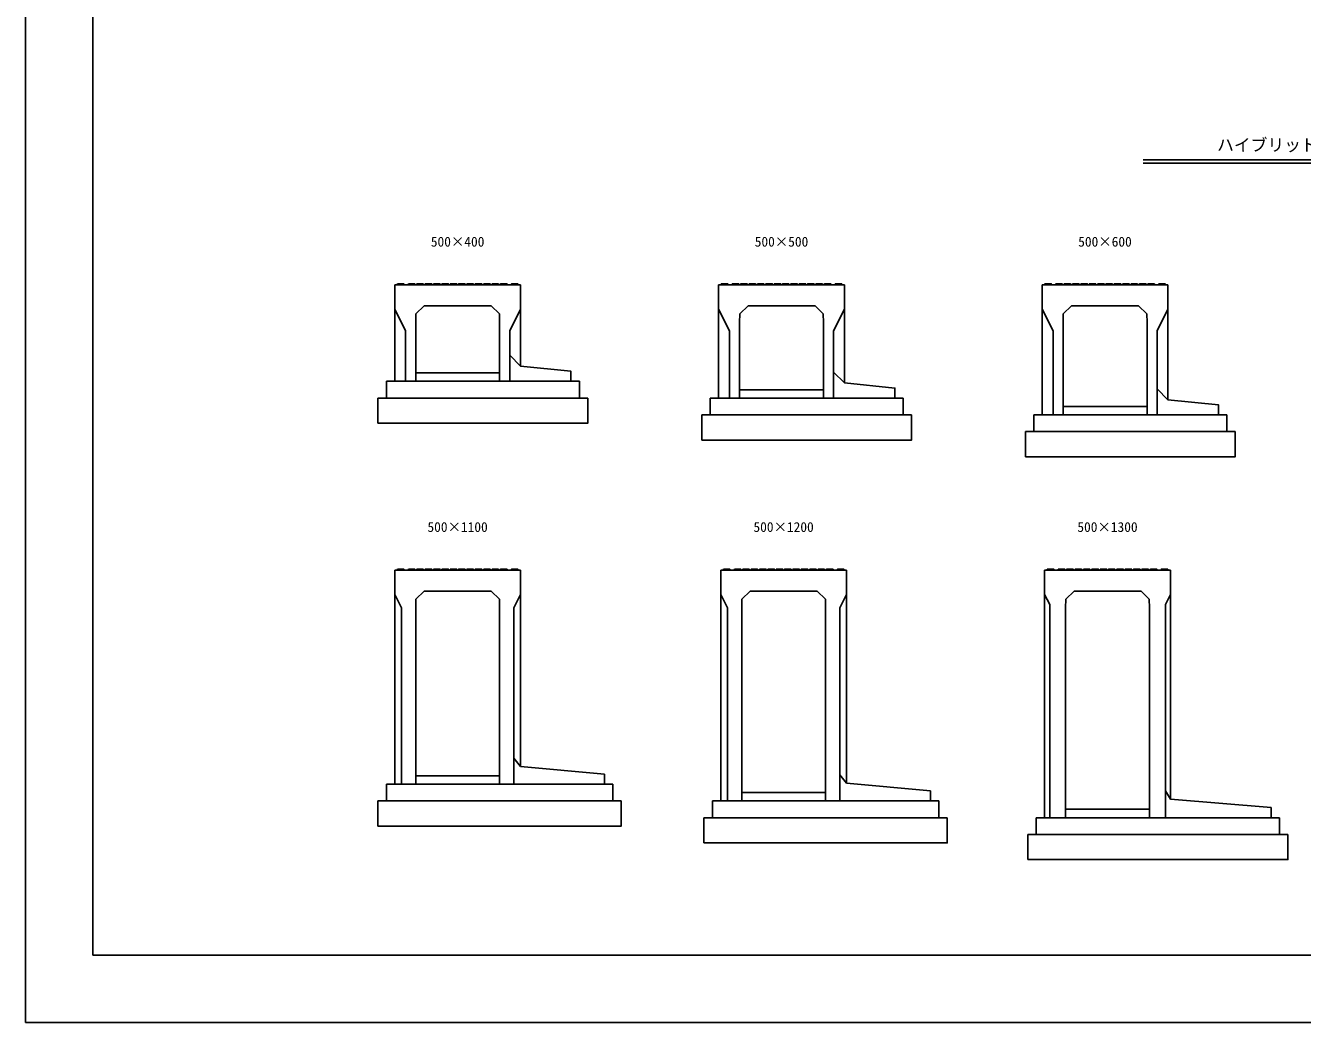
# Model space of a CAD drawing. Units: millimetres, scale not verified. Extents: x -16800 to 16800, y -5940 to 5940.
# Drawn here: x -16800 to -9191, y -5940 to 0 of the extents above; entities that cross this region are included whole.
import ezdxf
from ezdxf.enums import TextEntityAlignment as Align

# ---------------------------------------------------------------- set-up
doc = ezdxf.new("R2010")
doc.units = ezdxf.units.MM
doc.header["$LTSCALE"] = 20
for name, color, linetype, lineweight in [('0-1_Defpoints', 5, 'Continuous', 25), ('0-2_HATCH', 6, 'Continuous', 25), ('0-5_OUTLINE', 3, 'Continuous', 25), ('0-6_TXT', 7, 'Continuous', 25), ('0-7_WAKU', 3, 'Continuous', 25)]:
    doc.layers.add(name, color=color, linetype=linetype, lineweight=lineweight)
doc.styles.add('ＭＳ ゴシック', font='')
doc.styles.get('ＭＳ ゴシック').set_extended_font_data('MS Gothic')

msp = doc.modelspace()

# ---------------------------------------------------------------- linework, layer by layer
at = {"layer": '0-1_Defpoints'}
msp.add_lwpolyline([(-16800, -5940), (0, -5940), (0, 5940), (-16800, 5940)], close=True, dxfattribs=at)
at = {"layer": '0-2_HATCH'}
for p, q in [((-14585, -1544.84), (-14584, -1538.34)), ((-14520, -1544.84), (-14519, -1538.34)), ((-14470, -1544.84), (-14469, -1538.34)), ((-14420, -1544.84), (-14419, -1538.34)), ((-14370, -1544.84), (-14369, -1538.34)), ((-14320, -1544.84), (-14319, -1538.34)), ((-14270, -1544.84), (-14269, -1538.34)), ((-14180, -1544.84), (-14181, -1538.34)), ((-14130, -1544.84), (-14131, -1538.34)), ((-14080, -1544.84), (-14081, -1538.34)), ((-14030, -1544.84), (-14031, -1538.34)), ((-13980, -1544.84), (-13981, -1538.34)), ((-13930, -1544.84), (-13931, -1538.34)), ((-13865, -1544.84), (-13866, -1538.34)), ((-12655, -1544.84), (-12654, -1538.34)), ((-12590, -1544.84), (-12589, -1538.34)), ((-12540, -1544.84), (-12539, -1538.34)), ((-12490, -1544.84), (-12489, -1538.34)), ((-12440, -1544.84), (-12439, -1538.34)), ((-12390, -1544.84), (-12389, -1538.34)), ((-12340, -1544.84), (-12339, -1538.34)), ((-12250, -1544.84), (-12251, -1538.34)), ((-12200, -1544.84), (-12201, -1538.34)), ((-12150, -1544.84), (-12151, -1538.34)), ((-12100, -1544.84), (-12101, -1538.34)), ((-12050, -1544.84), (-12051, -1538.34)), ((-12000, -1544.84), (-12001, -1538.34)), ((-11935, -1544.84), (-11936, -1538.34)), ((-10727.5, -1544.84), (-10726.5, -1538.34)), ((-10662.5, -1544.84), (-10661.5, -1538.34)), ((-10612.5, -1544.84), (-10611.5, -1538.34)), ((-10562.5, -1544.84), (-10561.5, -1538.34)), ((-10512.5, -1544.84), (-10511.5, -1538.34)), ((-10462.5, -1544.84), (-10461.5, -1538.34)), ((-10412.5, -1544.84), (-10411.5, -1538.34)), ((-10322.5, -1544.84), (-10323.5, -1538.34)), ((-10272.5, -1544.84), (-10273.5, -1538.34)), ((-10222.5, -1544.84), (-10223.5, -1538.34)), ((-10172.5, -1544.84), (-10173.5, -1538.34)), ((-10122.5, -1544.84), (-10123.5, -1538.34)), ((-10072.5, -1544.84), (-10073.5, -1538.34)), ((-10007.5, -1544.84), (-10008.5, -1538.34)), ((-14585, -3244.84), (-14584, -3238.34)), ((-14520, -3244.84), (-14519, -3238.34)), ((-14470, -3244.84), (-14469, -3238.34)), ((-14420, -3244.84), (-14419, -3238.34)), ((-14370, -3244.84), (-14369, -3238.34)), ((-14320, -3244.84), (-14319, -3238.34)), ((-14270, -3244.84), (-14269, -3238.34)), ((-14180, -3244.84), (-14181, -3238.34)), ((-14130, -3244.84), (-14131, -3238.34)), ((-14080, -3244.84), (-14081, -3238.34)), ((-14030, -3244.84), (-14031, -3238.34)), ((-13980, -3244.84), (-13981, -3238.34)), ((-13930, -3244.84), (-13931, -3238.34)), ((-13865, -3244.84), (-13866, -3238.34)), ((-12642.5, -3244.84), (-12641.5, -3238.34)), ((-12577.5, -3244.84), (-12576.5, -3238.34)), ((-12527.5, -3244.84), (-12526.5, -3238.34)), ((-12477.5, -3244.84), (-12476.5, -3238.34)), ((-12427.5, -3244.84), (-12426.5, -3238.34)), ((-12377.5, -3244.84), (-12376.5, -3238.34)), ((-12327.5, -3244.84), (-12326.5, -3238.34)), ((-12237.5, -3244.84), (-12238.5, -3238.34)), ((-12187.5, -3244.84), (-12188.5, -3238.34)), ((-12137.5, -3244.84), (-12138.5, -3238.34)), ((-12087.5, -3244.84), (-12088.5, -3238.34)), ((-12037.5, -3244.84), (-12038.5, -3238.34)), ((-11987.5, -3244.84), (-11988.5, -3238.34)), ((-11922.5, -3244.84), (-11923.5, -3238.34)), ((-10712.5, -3244.84), (-10711.5, -3238.34)), ((-10647.5, -3244.84), (-10646.5, -3238.34)), ((-10597.5, -3244.84), (-10596.5, -3238.34)), ((-10547.5, -3244.84), (-10546.5, -3238.34)), ((-10497.5, -3244.84), (-10496.5, -3238.34)), ((-10447.5, -3244.84), (-10446.5, -3238.34)), ((-10397.5, -3244.84), (-10396.5, -3238.34)), ((-10307.5, -3244.84), (-10308.5, -3238.34)), ((-10257.5, -3244.84), (-10258.5, -3238.34)), ((-10207.5, -3244.84), (-10208.5, -3238.34)), ((-10157.5, -3244.84), (-10158.5, -3238.34)), ((-10107.5, -3244.84), (-10108.5, -3238.34)), ((-10057.5, -3244.84), (-10058.5, -3238.34)), ((-9992.5, -3244.84), (-9993.5, -3238.34))]:
    msp.add_line(p, q, dxfattribs=at)
for points in [[(-14584, -1538.34), (-14546, -1538.34), (-14545, -1544.84)], [(-14519, -1538.34), (-14481, -1538.34), (-14480, -1544.84)], [(-14469, -1538.34), (-14431, -1538.34), (-14430, -1544.84)], [(-14419, -1538.34), (-14381, -1538.34), (-14380, -1544.84)], [(-14369, -1538.34), (-14331, -1538.34), (-14330, -1544.84)], [(-14319, -1538.34), (-14281, -1538.34), (-14280, -1544.84)], [(-14269, -1538.34), (-14231, -1538.34), (-14230, -1544.84)], [(-14181, -1538.34), (-14219, -1538.34), (-14220, -1544.84)], [(-14131, -1538.34), (-14169, -1538.34), (-14170, -1544.84)], [(-14081, -1538.34), (-14119, -1538.34), (-14120, -1544.84)], [(-14031, -1538.34), (-14069, -1538.34), (-14070, -1544.84)], [(-13981, -1538.34), (-14019, -1538.34), (-14020, -1544.84)], [(-13931, -1538.34), (-13969, -1538.34), (-13970, -1544.84)], [(-13866, -1538.34), (-13904, -1538.34), (-13905, -1544.84)], [(-12654, -1538.34), (-12616, -1538.34), (-12615, -1544.84)], [(-12589, -1538.34), (-12551, -1538.34), (-12550, -1544.84)], [(-12539, -1538.34), (-12501, -1538.34), (-12500, -1544.84)], [(-12489, -1538.34), (-12451, -1538.34), (-12450, -1544.84)], [(-12439, -1538.34), (-12401, -1538.34), (-12400, -1544.84)], [(-12389, -1538.34), (-12351, -1538.34), (-12350, -1544.84)], [(-12339, -1538.34), (-12301, -1538.34), (-12300, -1544.84)], [(-12251, -1538.34), (-12289, -1538.34), (-12290, -1544.84)], [(-12201, -1538.34), (-12239, -1538.34), (-12240, -1544.84)], [(-12151, -1538.34), (-12189, -1538.34), (-12190, -1544.84)], [(-12101, -1538.34), (-12139, -1538.34), (-12140, -1544.84)], [(-12051, -1538.34), (-12089, -1538.34), (-12090, -1544.84)], [(-12001, -1538.34), (-12039, -1538.34), (-12040, -1544.84)], [(-11936, -1538.34), (-11974, -1538.34), (-11975, -1544.84)], [(-10726.5, -1538.34), (-10688.5, -1538.34), (-10687.5, -1544.84)], [(-10661.5, -1538.34), (-10623.5, -1538.34), (-10622.5, -1544.84)], [(-10611.5, -1538.34), (-10573.5, -1538.34), (-10572.5, -1544.84)], [(-10561.5, -1538.34), (-10523.5, -1538.34), (-10522.5, -1544.84)], [(-10511.5, -1538.34), (-10473.5, -1538.34), (-10472.5, -1544.84)], [(-10461.5, -1538.34), (-10423.5, -1538.34), (-10422.5, -1544.84)], [(-10411.5, -1538.34), (-10373.5, -1538.34), (-10372.5, -1544.84)], [(-10323.5, -1538.34), (-10361.5, -1538.34), (-10362.5, -1544.84)], [(-10273.5, -1538.34), (-10311.5, -1538.34), (-10312.5, -1544.84)], [(-10223.5, -1538.34), (-10261.5, -1538.34), (-10262.5, -1544.84)], [(-10173.5, -1538.34), (-10211.5, -1538.34), (-10212.5, -1544.84)], [(-10123.5, -1538.34), (-10161.5, -1538.34), (-10162.5, -1544.84)], [(-10073.5, -1538.34), (-10111.5, -1538.34), (-10112.5, -1544.84)], [(-10008.5, -1538.34), (-10046.5, -1538.34), (-10047.5, -1544.84)], [(-14584, -3238.34), (-14546, -3238.34), (-14545, -3244.84)], [(-14519, -3238.34), (-14481, -3238.34), (-14480, -3244.84)], [(-14469, -3238.34), (-14431, -3238.34), (-14430, -3244.84)], [(-14419, -3238.34), (-14381, -3238.34), (-14380, -3244.84)], [(-14369, -3238.34), (-14331, -3238.34), (-14330, -3244.84)], [(-14319, -3238.34), (-14281, -3238.34), (-14280, -3244.84)], [(-14269, -3238.34), (-14231, -3238.34), (-14230, -3244.84)], [(-14181, -3238.34), (-14219, -3238.34), (-14220, -3244.84)], [(-14131, -3238.34), (-14169, -3238.34), (-14170, -3244.84)], [(-14081, -3238.34), (-14119, -3238.34), (-14120, -3244.84)], [(-14031, -3238.34), (-14069, -3238.34), (-14070, -3244.84)], [(-13981, -3238.34), (-14019, -3238.34), (-14020, -3244.84)], [(-13931, -3238.34), (-13969, -3238.34), (-13970, -3244.84)], [(-13866, -3238.34), (-13904, -3238.34), (-13905, -3244.84)], [(-12641.5, -3238.34), (-12603.5, -3238.34), (-12602.5, -3244.84)], [(-12576.5, -3238.34), (-12538.5, -3238.34), (-12537.5, -3244.84)], [(-12526.5, -3238.34), (-12488.5, -3238.34), (-12487.5, -3244.84)], [(-12476.5, -3238.34), (-12438.5, -3238.34), (-12437.5, -3244.84)], [(-12426.5, -3238.34), (-12388.5, -3238.34), (-12387.5, -3244.84)], [(-12376.5, -3238.34), (-12338.5, -3238.34), (-12337.5, -3244.84)], [(-12326.5, -3238.34), (-12288.5, -3238.34), (-12287.5, -3244.84)], [(-12238.5, -3238.34), (-12276.5, -3238.34), (-12277.5, -3244.84)], [(-12188.5, -3238.34), (-12226.5, -3238.34), (-12227.5, -3244.84)], [(-12138.5, -3238.34), (-12176.5, -3238.34), (-12177.5, -3244.84)], [(-12088.5, -3238.34), (-12126.5, -3238.34), (-12127.5, -3244.84)], [(-12038.5, -3238.34), (-12076.5, -3238.34), (-12077.5, -3244.84)], [(-11988.5, -3238.34), (-12026.5, -3238.34), (-12027.5, -3244.84)], [(-11923.5, -3238.34), (-11961.5, -3238.34), (-11962.5, -3244.84)], [(-10711.5, -3238.34), (-10673.5, -3238.34), (-10672.5, -3244.84)], [(-10646.5, -3238.34), (-10608.5, -3238.34), (-10607.5, -3244.84)], [(-10596.5, -3238.34), (-10558.5, -3238.34), (-10557.5, -3244.84)], [(-10546.5, -3238.34), (-10508.5, -3238.34), (-10507.5, -3244.84)], [(-10496.5, -3238.34), (-10458.5, -3238.34), (-10457.5, -3244.84)], [(-10446.5, -3238.34), (-10408.5, -3238.34), (-10407.5, -3244.84)], [(-10396.5, -3238.34), (-10358.5, -3238.34), (-10357.5, -3244.84)], [(-10308.5, -3238.34), (-10346.5, -3238.34), (-10347.5, -3244.84)], [(-10258.5, -3238.34), (-10296.5, -3238.34), (-10297.5, -3244.84)], [(-10208.5, -3238.34), (-10246.5, -3238.34), (-10247.5, -3244.84)], [(-10158.5, -3238.34), (-10196.5, -3238.34), (-10197.5, -3244.84)], [(-10108.5, -3238.34), (-10146.5, -3238.34), (-10147.5, -3244.84)], [(-10058.5, -3238.34), (-10096.5, -3238.34), (-10097.5, -3244.84)], [(-9993.5, -3238.34), (-10031.5, -3238.34), (-10032.5, -3244.84)]]:
    msp.add_lwpolyline(points, dxfattribs=at)
at = {"layer": '0-5_OUTLINE'}
for p, q in [((-14600, -1544.84), (-14600, -2119.84)), ((-13850, -1544.84), (-14600, -1544.84)), ((-13850, -1544.84), (-13850, -2029.84)), ((-11920, -1544.84), (-12670, -1544.84)), ((-12670, -1544.84), (-12670, -2219.84)), ((-11920, -1544.84), (-11920, -2129.84)), ((-9992.5, -1544.84), (-10742.5, -1544.84)), ((-10742.5, -1544.84), (-10742.5, -2319.84)), ((-9992.5, -1544.84), (-9992.5, -2229.84)), ((-14425, -1669.84), (-14473.72, -1718.56)), ((-14425, -1669.84), (-14025, -1669.84)), ((-14025, -1669.84), (-13976.28, -1718.56)), ((-12495, -1669.84), (-12543.72, -1718.56)), ((-12495, -1669.84), (-12095, -1669.84)), ((-12095, -1669.84), (-12046.28, -1718.56)), ((-10567.5, -1669.84), (-10616.22, -1718.56)), ((-10567.5, -1669.84), (-10167.5, -1669.84)), ((-10167.5, -1669.84), (-10118.78, -1718.56)), ((-14600, -1689.84), (-14535, -1819.84)), ((-14473.72, -1718.56), (-14475, -1769.84)), ((-13976.28, -1718.56), (-13975, -1769.84)), ((-13850, -1689.84), (-13915, -1819.84)), ((-12670, -1689.84), (-12605, -1819.84)), ((-12543.72, -1718.56), (-12545, -1769.84)), ((-12046.28, -1718.56), (-12045, -1769.84)), ((-11920, -1689.84), (-11985, -1819.84)), ((-10742.5, -1689.84), (-10677.5, -1819.84)), ((-10616.22, -1718.56), (-10617.5, -1769.84)), ((-10118.78, -1718.56), (-10117.5, -1769.84)), ((-9992.5, -1689.84), (-10057.5, -1819.84)), ((-14535, -1819.84), (-14535, -2119.84)), ((-14475, -1769.84), (-14475, -2119.84)), ((-13975, -1769.84), (-13975, -2119.84)), ((-13915, -1819.84), (-13915, -2119.84)), ((-12605, -1819.84), (-12605, -2219.84)), ((-12545, -1769.84), (-12545, -2219.84)), ((-12045, -1769.84), (-12045, -2219.84)), ((-11985, -1819.84), (-11985, -2219.84)), ((-10677.5, -1819.84), (-10677.5, -2319.84)), ((-10617.5, -1769.84), (-10617.5, -2319.84)), ((-10117.5, -1769.84), (-10117.5, -2319.84)), ((-10057.5, -1819.84), (-10057.5, -2319.84)), ((-13500, -2119.84), (-14650, -2119.84)), ((-14650, -2219.84), (-14650, -2119.84)), ((-14600, -2119.84), (-14475, -2119.84)), ((-13975, -2069.84), (-14475, -2069.84)), ((-13850, -2119.84), (-13975, -2119.84)), ((-13850, -2119.84), (-13550, -2119.84)), ((-13500, -2119.84), (-13500, -2219.84)), ((-12045, -2169.84), (-12545, -2169.84)), ((-9992.5, -2229.84), (-10057.5, -2164.84)), ((-13450, -2219.84), (-14700, -2219.84)), ((-14700, -2219.84), (-14700, -2369.84)), ((-11570, -2219.84), (-12720, -2219.84)), ((-12720, -2319.84), (-12720, -2219.84)), ((-12670, -2219.84), (-12545, -2219.84)), ((-12045, -2219.84), (-11620, -2219.84)), ((-11570, -2219.84), (-11570, -2319.84)), ((-10117.5, -2269.84), (-10617.5, -2269.84)), ((-11520, -2319.84), (-12770, -2319.84)), ((-12770, -2319.84), (-12770, -2469.84)), ((-9642.5, -2319.84), (-10792.5, -2319.84)), ((-10792.5, -2419.84), (-10792.5, -2319.84)), ((-10742.5, -2319.84), (-10617.5, -2319.84)), ((-10117.5, -2319.84), (-9692.5, -2319.84)), ((-9642.5, -2319.84), (-9642.5, -2419.84)), ((-9592.5, -2419.84), (-10842.5, -2419.84)), ((-10842.5, -2419.84), (-10842.5, -2569.84)), ((-13850, -3244.84), (-14600, -3244.84)), ((-14600, -3244.84), (-14600, -4519.84)), ((-11907.5, -3244.84), (-12657.5, -3244.84)), ((-12657.5, -3244.84), (-12657.5, -4619.84)), ((-10727.5, -3244.84), (-10727.5, -4719.84)), ((-9977.5, -3244.84), (-10727.5, -3244.84)), ((-14600, -3389.84), (-14560, -3469.84)), ((-14425, -3369.84), (-14025, -3369.84)), ((-13850, -3389.84), (-13890, -3469.84)), ((-12657.5, -3389.84), (-12617.5, -3469.84)), ((-12482.5, -3369.84), (-12082.5, -3369.84)), ((-11907.5, -3389.84), (-11947.5, -3469.84)), ((-10727.5, -3389.84), (-10697.5, -3449.84)), ((-10552.5, -3369.84), (-10152.5, -3369.84)), ((-9977.5, -3389.84), (-10007.5, -3449.84)), ((-14560, -3469.84), (-14560, -4519.84)), ((-14475, -3469.84), (-14475, -4519.84)), ((-13975, -3469.84), (-13975, -4519.84)), ((-13890, -3469.84), (-13890, -4519.84)), ((-12617.5, -3469.84), (-12617.5, -4619.84)), ((-12532.5, -3469.84), (-12532.5, -4619.84)), ((-12032.5, -3469.84), (-12032.5, -4619.84)), ((-11947.5, -3469.84), (-11947.5, -4619.84)), ((-10697.5, -3449.84), (-10697.5, -4719.84)), ((-10602.5, -3469.84), (-10602.5, -4719.84)), ((-10102.5, -3469.84), (-10102.5, -4719.84)), ((-10007.5, -3449.84), (-10007.5, -4719.84)), ((-13975, -4469.84), (-14475, -4469.84)), ((-13350, -4459.84), (-13850, -4414.84)), ((-13350, -4459.84), (-13350, -4519.84)), ((-13300, -4519.84), (-14650, -4519.84)), ((-14650, -4619.84), (-14650, -4519.84)), ((-14600, -4519.84), (-14475, -4519.84)), ((-13975, -4519.84), (-13350, -4519.84)), ((-13300, -4519.84), (-13300, -4619.84)), ((-11407.5, -4559.84), (-11907.5, -4514.84)), ((-11407.5, -4559.84), (-11407.5, -4619.84)), ((-9977.5, -4609.84), (-10007.5, -4559.84)), ((-13250, -4619.84), (-14700, -4619.84)), ((-14700, -4619.84), (-14700, -4769.84)), ((-11357.5, -4619.84), (-12707.5, -4619.84)), ((-12707.5, -4719.84), (-12707.5, -4619.84)), ((-12657.5, -4619.84), (-12532.5, -4619.84)), ((-12032.5, -4569.84), (-12532.5, -4569.84)), ((-12032.5, -4619.84), (-11407.5, -4619.84)), ((-11357.5, -4619.84), (-11357.5, -4719.84)), ((-10102.5, -4669.84), (-10602.5, -4669.84)), ((-9377.5, -4659.84), (-9377.5, -4719.84)), ((-11307.5, -4719.84), (-12757.5, -4719.84)), ((-12757.5, -4719.84), (-12757.5, -4869.84)), ((-9327.5, -4719.84), (-10777.5, -4719.84)), ((-10777.5, -4819.84), (-10777.5, -4719.84)), ((-10727.5, -4719.84), (-10602.5, -4719.84)), ((-10102.5, -4719.84), (-9377.5, -4719.84)), ((-9327.5, -4719.84), (-9327.5, -4819.84)), ((-9277.5, -4819.84), (-10827.5, -4819.84)), ((-10827.5, -4819.84), (-10827.5, -4969.84))]:
    msp.add_line(p, q, dxfattribs=at)
for points in [[(-13915, -1964.84), (-13850, -2029.84), (-13550, -2059.84), (-13550, -2119.84)], [(-11985, -2064.84), (-11920, -2129.84), (-11620, -2159.84), (-11620, -2219.84)], [(-14700, -2369.84), (-13450, -2369.84), (-13450, -2219.84)], [(-9992.5, -2229.84), (-9692.5, -2259.84), (-9692.5, -2319.84)], [(-12770, -2469.84), (-11520, -2469.84), (-11520, -2319.84)], [(-10842.5, -2569.84), (-9592.5, -2569.84), (-9592.5, -2419.84)], [(-13850, -3244.84), (-13850, -4414.84), (-13890, -4364.84)], [(-11907.5, -3244.84), (-11907.5, -4514.84), (-11947.5, -4464.84)], [(-9977.5, -3244.84), (-9977.5, -4609.84), (-9377.5, -4659.84)], [(-14425, -3369.84), (-14473.72, -3418.56), (-14475, -3469.84)], [(-14025, -3369.84), (-13976.28, -3418.56), (-13975, -3469.84)], [(-12482.5, -3369.84), (-12531.22, -3418.56), (-12532.5, -3469.84)], [(-12082.5, -3369.84), (-12033.78, -3418.56), (-12032.5, -3469.84)], [(-10552.5, -3369.84), (-10601.22, -3418.56), (-10602.5, -3469.84)], [(-10152.5, -3369.84), (-10103.78, -3418.56), (-10102.5, -3469.84)], [(-14700, -4769.84), (-13250, -4769.84), (-13250, -4619.84)], [(-12757.5, -4869.84), (-11307.5, -4869.84), (-11307.5, -4719.84)], [(-10827.5, -4969.84), (-9277.5, -4969.84), (-9277.5, -4819.84)]]:
    msp.add_lwpolyline(points, dxfattribs=at)
at = {"layer": '0-6_TXT'}
for p, q in [((-10140.75, -800), (-6659.25, -800)), ((-10140.75, -819.2), (-6659.25, -819.2))]:
    msp.add_line(p, q, dxfattribs=at)
at = {"layer": '0-7_WAKU'}
msp.add_lwpolyline([(-16400, -5540), (-400, -5540), (-400, 5540), (-16400, 5540)], close=True, dxfattribs=at)

# ---------------------------------------------------------------- texts
at = {"layer": '0-6_TXT', "style": 'ＭＳ ゴシック'}
for s, height, p in [('ハイブリッド型自由勾配側溝（土留用）HB-FS500\u3000断面図', 73.31, (-9700, -770)), ('500×400', 58.65, (-14385, -1334.84)), ('500×500', 58.65, (-12455, -1334.84)), ('500×600', 58.65, (-10527.5, -1334.84)), ('500×1100', 58.65, (-14405, -3034.84)), ('500×1200', 58.65, (-12462.5, -3034.84)), ('500×1300', 58.65, (-10532.5, -3034.84))]:
    msp.add_text(s, height=height, dxfattribs=at).set_placement(p, align=Align.BOTTOM_LEFT)

doc.saveas('drawing.dxf')
